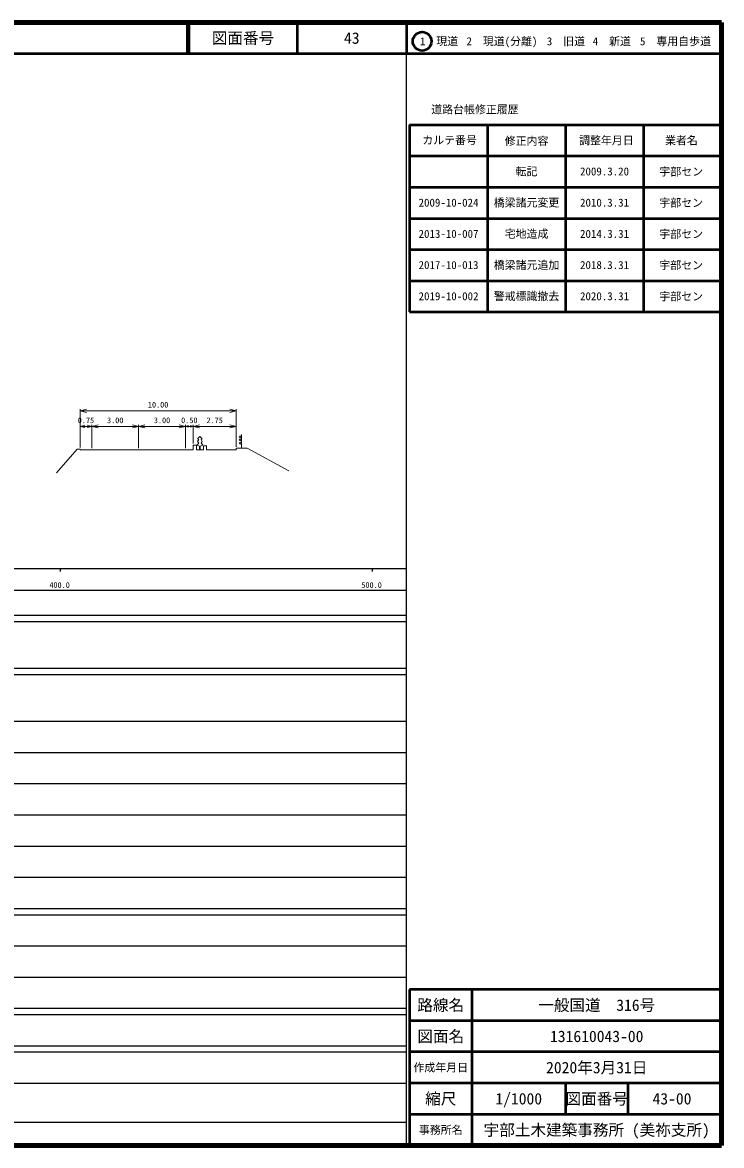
# Model space of a CAD drawing. Units: millimetres on the paper, enlarged 1000 times, with parts at other scales. Extents: x 40000 to 680000, y 20000 to 380000.
# Drawn here: x 455938 to 680000, y 20000 to 380000 of the extents above; entities that cross this region are included whole.
import ezdxf
from ezdxf.enums import TextEntityAlignment as Align

# ---------------------------------------------------------------- set-up
doc = ezdxf.new("R2010")
doc.units = ezdxf.units.MM
doc.header["$LTSCALE"] = 1000
for name, color, linetype, lineweight in [('S-STR-HTXT', 7, 'Continuous', 13), ('S-TTL', 2, 'Continuous', 140), ('S-TTL-BAND', 7, 'Continuous', 25), ('S-TTL-FRAM', 2, 'Continuous', 50), ('S-TTL-LINE', 7, 'Continuous', 50)]:
    doc.layers.add(name, color=color, linetype=linetype, lineweight=lineweight)
doc.layers.add('S-TTL-TXT', color=7, linetype='Continuous')
doc.styles.add('ＭＳ ゴシック', font='')
doc.styles.get('ＭＳ ゴシック').set_extended_font_data('MS Gothic')

msp = doc.modelspace()

# ---------------------------------------------------------------- linework, layer by layer
at = {"layer": 'S-STR-HTXT'}
for p, q in [((474423, 243763), (474423, 256013)), ((474423, 255513), (476423, 256013)), ((524423, 255513), (522423, 256013)), ((524423, 244013), (524423, 256013)), ((474423, 255513), (524423, 255513)), ((474423, 255513), (476423, 255013)), ((524423, 255513), (522423, 255013)), ((474423, 250513), (475923, 250888)), ((474423, 250513), (478173, 250513)), ((474423, 250513), (475923, 250138)), ((478173, 250513), (476673, 250888)), ((478173, 250513), (476673, 250138)), ((478173, 243513), (478173, 251013)), ((478173, 250513), (480173, 251013)), ((478173, 250513), (493173, 250513)), ((478173, 250513), (480173, 250013)), ((493173, 250513), (491173, 251013)), ((493173, 250513), (491173, 250013)), ((493173, 243513), (493173, 251013)), ((493173, 250513), (495173, 251013)), ((493173, 250513), (508173, 250513)), ((493173, 250513), (495173, 250013)), ((508173, 250513), (506173, 251013)), ((508173, 250513), (506173, 250013)), ((508173, 243513), (508173, 251013)), ((508173, 250513), (509173, 250763)), ((508173, 250513), (510673, 250513)), ((508173, 250513), (509173, 250263)), ((510673, 250513), (509673, 250763)), ((510673, 250513), (509673, 250263)), ((510673, 245013), (510673, 251013)), ((510673, 250513), (512673, 251013)), ((510673, 250513), (524423, 250513)), ((510673, 250513), (512673, 250013)), ((524423, 250513), (522423, 251013)), ((524423, 250513), (522423, 250013)), ((526173, 243513), (526173, 247926)), ((473423, 243263), (466826, 235612)), ((473423, 243263), (474423, 243263)), ((474423, 243263), (474423, 243013)), ((474423, 243013), (510673, 243013)), ((510673, 243013), (510673, 244513)), ((510673, 244513), (511673, 244513)), ((511673, 243013), (511673, 244513)), ((511673, 243013), (513923, 243013)), ((512693, 243013), (512693, 244152)), ((512943, 243013), (512943, 244152)), ((513923, 243013), (513923, 244263)), ((513923, 244263), (514923, 244263)), ((514923, 243013), (514923, 244263)), ((514923, 243013), (524423, 243013)), ((524423, 243013), (524423, 243513)), ((524423, 243513), (527923, 243513)), ((527923, 243513), (541310, 236248))]:
    msp.add_line(p, q, dxfattribs=at)
for points in [[(512693, 244152), (511895, 244480), (512454, 245269), (512082, 245704), (512454, 246280), (512090, 246511), (512818, 247334)], [(512943, 244152), (513742, 244480), (513183, 245269), (513555, 245704), (513183, 246280), (513546, 246511), (512818, 247334)]]:
    msp.add_lwpolyline(points, dxfattribs=at)
for centre in [(525673, 247176), (525673, 246176), (525673, 245176)]:
    msp.add_circle(centre, 300, dxfattribs=at)
at = {"layer": 'S-TTL'}
for p, q in [((680000, 380000), (40000, 380000)), ((680000, 20000), (680000, 380000)), ((40000, 20000), (680000, 20000))]:
    msp.add_line(p, q, dxfattribs=at)
at = {"layer": 'S-TTL-BAND'}
for p, q in [((579000, 20000), (579000, 370000)), ((40000, 205000), (579000, 205000)), ((468000, 205000), (468000, 204000)), ((568000, 205000), (568000, 204000)), ((68000, 198000), (579000, 198000)), ((40000, 190000), (579000, 190000)), ((40000, 188000), (579000, 188000)), ((40000, 173000), (579000, 173000)), ((40000, 171000), (579000, 171000)), ((40000, 156000), (579000, 156000)), ((46000, 146000), (579000, 146000)), ((52000, 136000), (579000, 136000)), ((46000, 126000), (579000, 126000)), ((52000, 116000), (579000, 116000)), ((46000, 106000), (579000, 106000)), ((40000, 96000), (579000, 96000)), ((40000, 94000), (579000, 94000)), ((49000, 84000), (579000, 84000)), ((40000, 74000), (579000, 74000)), ((40000, 64000), (579000, 64000)), ((40000, 62000), (579000, 62000)), ((40000, 52000), (579000, 52000)), ((40000, 50000), (579000, 50000)), ((40000, 40000), (579000, 40000)), ((68000, 27500), (579000, 27500))]:
    msp.add_line(p, q, dxfattribs=at)
at = {"layer": 'S-TTL-FRAM'}
for p, q in [((580000, 347197), (580000, 287197)), ((580000, 347197), (680000, 347197)), ((580000, 287197), (680000, 287197)), ((680000, 70000), (580000, 70000)), ((580000, 70000), (580000, 20000))]:
    msp.add_line(p, q, dxfattribs=at)
at = {"layer": 'S-TTL-LINE'}
for p, q in [((508747, 380000), (508747, 370000)), ((509247, 380000), (509247, 370000)), ((543997, 380000), (543997, 370000)), ((579000, 380000), (579000, 370000)), ((40000, 370000), (680000, 370000)), ((605000, 347197), (605000, 287197)), ((630000, 347197), (630000, 287197)), ((655000, 347197), (655000, 287197)), ((580000, 337197), (680000, 337197)), ((580000, 327197), (680000, 327197)), ((580000, 317197), (680000, 317197)), ((580000, 307197), (680000, 307197)), ((580000, 297197), (680000, 297197)), ((600000, 70000), (600000, 20000)), ((680000, 60000), (580000, 60000)), ((680000, 50000), (580000, 50000)), ((680000, 40000), (580000, 40000)), ((630000, 40000), (630000, 30000)), ((650000, 40000), (650000, 30000)), ((680000, 30000), (580000, 30000))]:
    msp.add_line(p, q, dxfattribs=at)
msp.add_circle((584031, 373958), 3000, dxfattribs=at)

# ---------------------------------------------------------------- texts
at = {"layer": 'S-STR-HTXT', "style": 'ＭＳ ゴシック'}
for s, p in [('10.00', (499423, 256013)), ('0.75', (476298, 251013)), ('3.00', (485673, 251013)), ('3.00', (500673, 251013)), ('0.50', (509423, 251013)), ('2.75', (517548, 251013))]:
    msp.add_text(s, height=1833, dxfattribs=at).set_placement(p, align=Align.BOTTOM_CENTER)
at = {"layer": 'S-TTL-BAND', "style": 'ＭＳ ゴシック'}
for s, p in [('400.0', (467844, 198195)), ('500.0', (567844, 198195))]:
    msp.add_text(s, height=1833, dxfattribs=at).set_placement(p, align=Align.BOTTOM_CENTER)
at = {"layer": 'S-TTL-TXT', "style": 'ＭＳ ゴシック'}
for s, height, p in [('図面番号', 3666, (526622, 375000)), ('43', 3666, (561497, 375000)), ('1\u3000現道', 2566, (589448, 373958)), ('2\u3000現道(分離)', 2566, (609619, 373958)), ('3\u3000旧道', 2566, (630121, 373958)), ('4\u3000新道', 2566, (644824, 373958)), ('5\u3000専用自歩道', 2566, (665228, 373958)), ('道路台帳修正履歴', 2566, (600968, 352113)), ('カルテ番号', 2566, (592839, 342277)), ('修正内容', 2566, (617509, 342023)), ('調整年月日', 2566, (643089, 342197)), ('業者名', 2566, (667134, 342197)), ('転記', 2566, (617500, 332245)), ('2009.3.20', 2566, (642500, 332245)), ('宇部セン', 2566, (667077, 332189)), ('2009-10-024', 2566, (592500, 322245)), ('橋梁諸元変更', 2566, (617500, 322245)), ('2010.3.31', 2566, (642500, 322245)), ('宇部セン', 2566, (667077, 322189)), ('2013-10-007', 2566, (592500, 312245)), ('宅地造成', 2566, (617500, 312245)), ('2014.3.31', 2566, (642500, 312245)), ('宇部セン', 2566, (667077, 312189)), ('2017-10-013', 2566, (592500, 302245)), ('橋梁諸元追加', 2566, (617500, 302245)), ('2018.3.31', 2566, (642500, 302245)), ('宇部セン', 2566, (667077, 302189)), ('2019-10-002', 2566, (592500, 292245)), ('警戒標識撤去', 2566, (617500, 292245)), ('2020.3.31', 2566, (642500, 292245)), ('宇部セン', 2566, (667077, 292189)), ('路線名', 3666, (590000, 65000)), ('路線名', 3666, (590000, 65000)), ('一般国道\u3000316号', 3666, (640000, 65000)), ('図面名', 3666, (590000, 55000)), ('図面名', 3666, (590000, 55000)), ('131610043-00', 3666, (640000, 55000)), ('2020年3月31日', 3666, (640000, 45000)), ('作成年月日', 2566, (590000, 45000)), ('作成年月日', 2566, (590000, 45000)), ('縮尺', 3666, (590000, 35000)), ('縮尺', 3666, (590000, 35000)), ('1/1000', 3666, (615000, 35000)), ('図面番号', 3666, (640000, 35000)), ('図面番号', 3666, (640000, 35000)), ('43-00', 3666, (664125, 35000)), ('事務所名', 2566, (590000, 25000)), ('事務所名', 2566, (590000, 25000)), ('宇部土木建築事務所 (美祢支所)', 3666, (640000, 25000))]:
    msp.add_text(s, height=height, dxfattribs=at).set_placement(p, align=Align.MIDDLE_CENTER)

doc.saveas('drawing.dxf')
